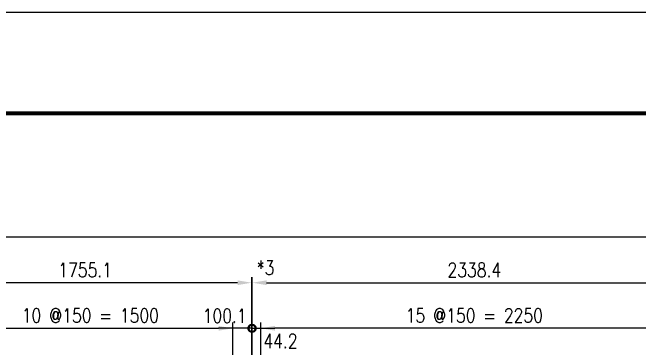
# Model space of a CAD drawing. Header units: millimetres. Extents: x 0 to 232280, y -26939 to 23794.
# Drawn here: x 7238 to 10540, y 16076 to 17846 of the extents above; entities that cross this region are included whole.
import ezdxf

# ---------------------------------------------------------------- set-up
doc = ezdxf.new("R2010")
doc.units = ezdxf.units.MM
doc.header["$LTSCALE"] = 30
doc.layers.add('Dim-W', color=7, linetype='Continuous')
doc.styles.add('SIMPLEX', font='simplex.shx', dxfattribs={"width": 0.8})
doc.dimstyles.new('DIM30', dxfattribs={"dimscale": 30, "dimtxt": 2.5, "dimasz": 2.5, "dimexe": 1, "dimexo": 1, "dimgap": 1, "dimtad": 1, "dimdec": 0, "dimdsep": 46, "dimtxsty": 'SIMPLEX', "dimcen": 0, "dimclrd": 7, "dimclre": 7, "dimclrt": 2, "dimadec": 1, "dimazin": 2, "dimtfac": 1, "dimtdec": 0, "dimtix": 1, "dimtmove": 2, "dimatfit": 0, "dimfxl": 1, "dimtolj": 1, "dimtzin": 0, "dimarcsym": 0})

# ---------------------------------------------------------------- blocks, each defined once
blk = doc.blocks.new('TITLE')
at = {"color": 7}
blk.add_line((841, 594.8536585365848), (0, 594.8536585365848), dxfattribs=at)
at = {"color": 7, "const_width": 0.7073170731707307}
blk.add_lwpolyline([(823.3170731707312, 577.1707317073162), (27.93902439025055, 577.1707317073162)], dxfattribs=at)
blk = doc.blocks.new('*D53')
at = {"layer": 'DEFPOINTS', "color": 0, "transparency": 16777216}
for p in [(6739.587603564007, 16662.29909361836), (6739.587603564007, 16646.5217338053), (14941.58760278659, 15001.33220814366)]:
    blk.add_point(p, dxfattribs=at)
at = {"layer": 'Dim-W', "color": 7, "lineweight": -2, "transparency": 16777216}
for p, q in [((6739.587603564007, 16676.5217338053), (6739.587603564007, 16692.29909361836)), ((14941.58760278659, 16398.39504527474), (14941.58760278659, 16692.29909361836)), ((14866.58760278659, 16662.29909361836), (6814.587603564007, 16662.29909361836)), ((14941.58760278659, 16186.26641172678), (14941.58760278659, 16351.10744528285)), ((14941.58760278659, 15031.33220814366), (14941.58760278659, 16112.69560040398))]:
    blk.add_line(p, q, dxfattribs=at)
at = {"layer": 'Dim-W', "color": 7, "transparency": 16777216}
for points in [[(6814.587603564007, 16674.79909361836), (6814.587603564007, 16649.79909361836), (6739.587603564007, 16662.29909361836)], [(14866.58760278659, 16674.79909361836), (14866.58760278659, 16649.79909361836), (14941.58760278659, 16662.29909361836)]]:
    blk.add_solid(points, dxfattribs=at)
at = {"layer": 'Dim-W', "color": 2, "transparency": 16777216, "insert": (10914.58963379882, 16731.65404633478), "char_height": 75, "attachment_point": 5, "style": 'SIMPLEX'}
blk.add_mtext('\\A1;8202', dxfattribs=at)
blk = doc.blocks.new('*D85')
at = {"layer": 'DEFPOINTS', "color": 0, "transparency": 16777216}
for p in [(8500.687612311205, 16422.29910038169), (8497.687612311205, 15001.3322121429), (8500.687612311205, 15001.33221214507)]:
    blk.add_point(p, dxfattribs=at)
at = {"layer": 'Dim-W', "color": 7, "lineweight": -2, "transparency": 16777216}
for p, q in [((8497.687612311205, 15031.3322121429), (8497.687612311205, 16452.29910038169)), ((8500.687612311205, 15031.33221214507), (8500.687612311205, 16452.29910038169)), ((8422.687612311205, 16422.29910038169), (8347.687612311205, 16422.29910038169)), ((8497.687612311205, 16422.29910038169), (8500.687612311205, 16422.29910038169)), ((8575.687612311205, 16422.29910038169), (8650.687612311205, 16422.29910038169))]:
    blk.add_line(p, q, dxfattribs=at)
at = {"layer": 'Dim-W', "color": 7, "transparency": 16777216}
for points in [[(8422.687612311205, 16434.79910038169), (8422.687612311205, 16409.79910038169), (8497.687612311205, 16422.29910038169)], [(8575.687612311205, 16434.79910038169), (8575.687612311205, 16409.79910038169), (8500.687612311205, 16422.29910038169)]]:
    blk.add_solid(points, dxfattribs=at)
at = {"layer": 'Dim-W', "color": 2, "transparency": 16777216, "insert": (8570.51155238941, 16501.04910038169), "char_height": 75, "attachment_point": 5, "style": 'SIMPLEX'}
blk.add_mtext('\\A1;*3', dxfattribs=at)
blk = doc.blocks.new('_DotSmall')
at = {"color": 0, "linetype": 'ByBlock', "const_width": 0.5}
blk.add_lwpolyline([(-0.0625, 0, 1), (0.0625, 0, 1)], format="xyb", close=True, dxfattribs=at)
blk = doc.blocks.new('*D86')
at = {"layer": 'DEFPOINTS', "color": 0, "transparency": 16777216}
for p in [(8397.587602786585, 16182.29910714696), (8397.587602786585, 14995.33221276684), (8497.687612326958, 15021.33220694237)]:
    blk.add_point(p, dxfattribs=at)
at = {"layer": 'Dim-W', "color": 7, "lineweight": -2, "transparency": 16777216}
for p, q in [((8397.587602786585, 15988.37778416328), (8397.587602786585, 16212.29910714696)), ((8497.687612326958, 15051.33220694237), (8497.687612326958, 16212.29910714696)), ((8397.587602786585, 16182.29910714696), (8322.587602786585, 16182.29910714696)), ((8497.687612326958, 16182.29910714696), (8397.587602786585, 16182.29910714696)), ((8497.687612326958, 16182.29910714696), (8572.687612326958, 16182.29910714696)), ((8397.587602786585, 15025.33221276684), (8397.587602786585, 15901.79231788602))]:
    blk.add_line(p, q, dxfattribs=at)
at = {"layer": 'Dim-W', "color": 7, "lineweight": -2, "transparency": 16777216, "xscale": 75, "yscale": 75, "zscale": 75, "rotation": 180}
blk.add_blockref('_DotSmall', (8497.687612326958, 16182.29910714696), dxfattribs=at)
at = {"layer": 'Dim-W', "color": 2, "transparency": 16777216, "insert": (8355.040945170593, 16247.83582113592), "char_height": 75, "attachment_point": 5, "style": 'SIMPLEX'}
blk.add_mtext('\\A1;100.1', dxfattribs=at)
blk = doc.blocks.new('_None')
blk = doc.blocks.new('*D87')
at = {"layer": 'DEFPOINTS', "color": 0, "transparency": 16777216}
for p in [(8544.887607548866, 16182.29910714696), (8500.687612311205, 15021.33220694237), (8544.887607548866, 14997.35789716011)]:
    blk.add_point(p, dxfattribs=at)
at = {"layer": 'Dim-W', "color": 7, "lineweight": -2, "transparency": 16777216}
for p, q in [((8500.687612311205, 15051.33220694237), (8500.687612311205, 16212.29910714696)), ((8544.887607548866, 15988.37778416328), (8544.887607548866, 16212.29910714696)), ((8500.687612311205, 16182.29910714696), (8425.687612311205, 16182.29910714696)), ((8500.687612311205, 16182.29910714696), (8544.887607548866, 16182.29910714696)), ((8544.887607548866, 16182.29910714696), (8619.887607548866, 16182.29910714696)), ((8544.887607548866, 15027.35789716011), (8544.887607548866, 15901.79231788602))]:
    blk.add_line(p, q, dxfattribs=at)
at = {"layer": 'Dim-W', "color": 7, "lineweight": -2, "transparency": 16777216, "xscale": 75, "yscale": 75, "zscale": 75}
blk.add_blockref('_DotSmall', (8500.687612311205, 16182.29910714696), dxfattribs=at)
at = {"layer": 'Dim-W', "color": 2, "transparency": 16777216, "insert": (8648.701740456017, 16114.97865981472), "char_height": 75, "attachment_point": 5, "style": 'SIMPLEX'}
blk.add_mtext('\\A1;44.2', dxfattribs=at)
blk = doc.blocks.new('*D97')
at = {"layer": 'DEFPOINTS', "color": 0, "transparency": 16777216}
for p in [(8500.687612311205, 16422.29910038169), (10839.08760278653, 16422.29910038338), (10839.08760278653, 16422.29910038169)]:
    blk.add_point(p, dxfattribs=at)
at = {"layer": 'Dim-W', "color": 7, "lineweight": -2, "transparency": 16777216}
for p, q in [((8575.687612311205, 16422.29910038169), (10764.08760278653, 16422.29910038169)), ((10839.08760278653, 16392.29910038338), (10839.08760278653, 16392.29910038169))]:
    blk.add_line(p, q, dxfattribs=at)
at = {"layer": 'Dim-W', "color": 7, "transparency": 16777216}
for points in [[(8575.687612311205, 16434.79910038169), (8575.687612311205, 16409.79910038169), (8500.687612311205, 16422.29910038169)], [(10764.08760278653, 16434.79910038169), (10764.08760278653, 16409.79910038169), (10839.08760278653, 16422.29910038169)]]:
    blk.add_solid(points, dxfattribs=at)
at = {"layer": 'Dim-W', "color": 2, "transparency": 16777216, "insert": (9669.887607548868, 16489.79910038169), "char_height": 75, "attachment_point": 5, "style": 'SIMPLEX'}
blk.add_mtext('\\A1;2338.4', dxfattribs=at)
blk = doc.blocks.new('*D98')
at = {"layer": 'DEFPOINTS', "color": 0, "transparency": 16777216}
for p in [(6742.587602786876, 16422.29911255917), (6742.587602786876, 15001.3322216743), (8497.687612311198, 15001.33221896614)]:
    blk.add_point(p, dxfattribs=at)
at = {"layer": 'Dim-W', "color": 7, "lineweight": -2, "transparency": 16777216}
for p, q in [((6742.587602786876, 15031.3322216743), (6742.587602786876, 16452.29911255917)), ((8497.687612311198, 15031.33221896614), (8497.687612311198, 16452.29911255917)), ((8422.687612311198, 16422.29911255917), (6817.587602786876, 16422.29911255917))]:
    blk.add_line(p, q, dxfattribs=at)
at = {"layer": 'Dim-W', "color": 7, "transparency": 16777216}
for points in [[(6817.587602786876, 16434.79911255917), (6817.587602786876, 16409.79911255917), (6742.587602786876, 16422.29911255917)], [(8422.687612311198, 16434.79911255917), (8422.687612311198, 16409.79911255917), (8497.687612311198, 16422.29911255917)]]:
    blk.add_solid(points, dxfattribs=at)
at = {"layer": 'Dim-W', "color": 2, "transparency": 16777216, "insert": (7620.137607549037, 16489.79911255917), "char_height": 75, "attachment_point": 5, "style": 'SIMPLEX'}
blk.add_mtext('\\A1;1755.1', dxfattribs=at)
blk = doc.blocks.new('*D121')
at = {"layer": 'DEFPOINTS', "color": 0, "transparency": 16777216}
for p in [(8544.887607548866, 16182.29910714696), (8544.887607548866, 16182.29910714696), (10794.88760754887, 16182.29910714696)]:
    blk.add_point(p, dxfattribs=at)
at = {"layer": 'Dim-W', "color": 7, "lineweight": -2, "transparency": 16777216}
blk.add_line((10719.88760754887, 16182.29910714696), (8619.887607548866, 16182.29910714696), dxfattribs=at)
at = {"layer": 'Dim-W', "color": 7, "transparency": 16777216}
for points in [[(8619.887607548866, 16194.79910714696), (8619.887607548866, 16169.79910714696), (8544.887607548866, 16182.29910714696)], [(10719.88760754887, 16194.79910714696), (10719.88760754887, 16169.79910714696), (10794.88760754887, 16182.29910714696)]]:
    blk.add_solid(points, dxfattribs=at)
at = {"layer": 'Dim-W', "color": 2, "transparency": 16777216, "insert": (9669.887607548868, 16249.79910714696), "char_height": 75, "attachment_point": 5, "style": 'SIMPLEX'}
blk.add_mtext('\\A1;15 @150 = 2250', dxfattribs=at)
blk = doc.blocks.new('*D139')
at = {"layer": 'DEFPOINTS', "color": 0, "transparency": 16777216}
for p in [(8397.587602786585, 16182.29910714696), (8397.587602786585, 16182.29910714696), (6897.587602786585, 15954.58701796032)]:
    blk.add_point(p, dxfattribs=at)
at = {"layer": 'Dim-W', "color": 7, "lineweight": -2, "transparency": 16777216}
for p, q in [((6897.587602786585, 15984.58701796032), (6897.587602786585, 16212.29910714696)), ((6972.587602786585, 16182.29910714696), (8322.587602786585, 16182.29910714696))]:
    blk.add_line(p, q, dxfattribs=at)
at = {"layer": 'Dim-W', "color": 7, "transparency": 16777216}
for points in [[(6972.587602786585, 16194.79910714696), (6972.587602786585, 16169.79910714696), (6897.587602786585, 16182.29910714696)], [(8322.587602786585, 16194.79910714696), (8322.587602786585, 16169.79910714696), (8397.587602786585, 16182.29910714696)]]:
    blk.add_solid(points, dxfattribs=at)
at = {"layer": 'Dim-W', "color": 2, "transparency": 16777216, "insert": (7647.587602786585, 16249.79910714696), "char_height": 75, "attachment_point": 5, "style": 'SIMPLEX'}
blk.add_mtext('\\A1;10 @150 = 1500', dxfattribs=at)

msp = doc.modelspace()

# ---------------------------------------------------------------- block references
at = {"linetype": 'ByBlock', "xscale": 29.99999999699995, "yscale": 29.99999999699995, "zscale": 29.99999999699995}
msp.add_blockref('TITLE', (0, 0), dxfattribs=at)

# ---------------------------------------------------------------- dimensions: what is measured, and where the dimension line sits
at = {"layer": 'Dim-W'}
dim = msp.add_linear_dim(base=(6739.587603564007, 16662.29909361836), p1=(14941.58760278659, 15001.33220814366), p2=(6739.587603564007, 16646.5217338053), angle=180, dimstyle='DIM30', dxfattribs=at)
dim.commit()
dim.dimension.update_dxf_attribs({"geometry": '*D53', "text_midpoint": (10914.58963379882, 16731.65404633478), "dimtype": 160})
dim = msp.add_linear_dim(base=(8500.687612311205, 16422.29910038169), p1=(8497.687612311205, 15001.3322121429), p2=(8500.687612311205, 15001.33221214507), text='*<>', dimstyle='DIM30', dxfattribs=at)
dim.commit()
dim.dimension.update_dxf_attribs({"geometry": '*D85', "text_midpoint": (8570.51155238941, 16501.04910038169), "dimtype": 160})
dim = msp.add_linear_dim(base=(6742.587602786876, 16422.29911255917), p1=(8497.687612311198, 15001.33221896614), p2=(6742.587602786876, 15001.3322216743), angle=180, dimstyle='DIM30', override={"dimdec": 1}, dxfattribs=at)
dim.commit()
dim.dimension.update_dxf_attribs({"geometry": '*D98', "text_midpoint": (7620.137607549037, 16489.79911255917)})
dim = msp.add_linear_dim(base=(10839.08760278653, 16422.29910038169), p1=(8500.687612311205, 16422.29910038169), p2=(10839.08760278653, 16422.29910038338), dimstyle='DIM30', override={"dimdec": 1}, dxfattribs=at)
dim.commit()
dim.dimension.update_dxf_attribs({"geometry": '*D97', "text_midpoint": (9669.887607548868, 16489.79910038169)})
for base, p1, p2, text, picture, middle in [((8397.587602786585, 16182.29910714696), (6897.587602786585, 15954.58701796032), (8397.587602786585, 16182.29910714696), '10 @150 = <>', '*D139', (7647.587602786585, 16249.79910714696)), ((8544.887607548866, 16182.29910714696), (10794.88760754887, 16182.29910714696), (8544.887607548866, 16182.29910714696), '15 @150 = <>', '*D121', (9669.887607548868, 16249.79910714696))]:
    dim = msp.add_linear_dim(base=base, p1=p1, p2=p2, text=text, dimstyle='DIM30', dxfattribs=at)
    dim.commit()
    dim.dimension.update_dxf_attribs({"geometry": picture, "text_midpoint": middle})
dim = msp.add_linear_dim(base=(8397.587602786585, 16182.29910714696), p1=(8497.687612326958, 15021.33220694237), p2=(8397.587602786585, 14995.33221276684), angle=180, dimstyle='DIM30', override={"dimdec": 1, "dimblk1": 'DotSmall', "dimblk2": 'None', "dimsah": 1}, dxfattribs=at)
dim.commit()
dim.dimension.update_dxf_attribs({"geometry": '*D86', "text_midpoint": (8355.040945170593, 16247.83582113592), "dimtype": 160})
dim = msp.add_linear_dim(base=(8544.887607548866, 16182.29910714696), p1=(8500.687612311205, 15021.33220694237), p2=(8544.887607548866, 14997.35789716011), dimstyle='DIM30', override={"dimdec": 1, "dimblk1": 'DotSmall', "dimblk2": 'None', "dimsah": 1}, dxfattribs=at)
dim.commit()
dim.dimension.update_dxf_attribs({"geometry": '*D87', "text_midpoint": (8648.701740456017, 16114.97865981472), "dimtype": 160})

doc.saveas('drawing.dxf')
